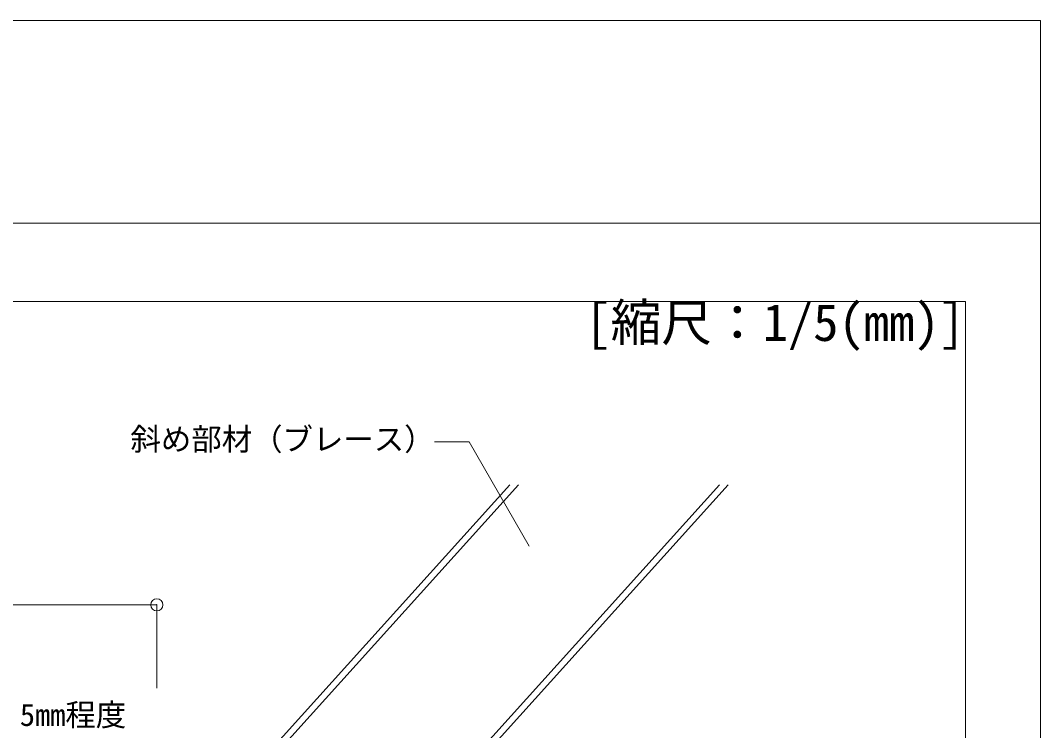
# Model space of a CAD drawing. Units: millimetres on the paper, with parts at other scales. Extents: x -195 to 195, y -140 to 138.
# Drawn here: x 144.7 to 195, y 102.5 to 137.5 of the extents above; entities that cross this region are included whole.
import ezdxf
from ezdxf.enums import TextEntityAlignment as Align

# ---------------------------------------------------------------- set-up
doc = ezdxf.new("R2010")
doc.units = ezdxf.units.MM
doc.header["$PDMODE"] = 32
doc.header["$PDSIZE"] = 0.6
for name, color, linetype, lineweight in [('3-4_ブレース・補強材', 4, 'Continuous', 9), ('3-5_寸法', 4, 'Continuous', 9), ('3-6_文字', 7, 'Continuous', 18), ('F-2_野縁受け', 3, 'Continuous', 18), ('F-3_野縁', 7, 'Continuous', 18)]:
    doc.layers.add(name, color=color, linetype=linetype, lineweight=lineweight)
doc.layers.add('F-6_文字', color=7, linetype='Continuous')
doc.styles.add('ＭＳ ゴシック', font='')
doc.styles.get('ＭＳ ゴシック').set_extended_font_data('MS Gothic')

msp = doc.modelspace()

# ---------------------------------------------------------------- linework, layer by layer
at = {"layer": '3-4_ブレース・補強材'}
for p, q in [((168.806, 114.583), (145.918, 89.221)), ((169.237, 114.583), (146.156, 89.006)), ((179.152, 114.583), (151.62, 84.075)), ((179.583, 114.583), (151.858, 83.86))]:
    msp.add_line(p, q, dxfattribs=at)
at = {"layer": '3-5_寸法'}
msp.add_line((133.063, 108.676), (145.504, 108.676), dxfattribs=at)
msp.add_lwpolyline([(145.504, 108.676), (151.395, 108.676), (151.395, 104.555)], dxfattribs=at)
at = {"layer": '3-5_寸法', "color": 7}
msp.add_point((151.395, 108.676), dxfattribs=at)
at = {"layer": '3-6_文字'}
for p, q in [((165.097, 116.712), (166.801, 116.712)), ((166.801, 116.712), (169.771, 111.567))]:
    msp.add_line(p, q, dxfattribs=at)
at = {"layer": 'F-2_野縁受け'}
msp.add_line((191.29, 123.637), (191.29, 67.282), dxfattribs=at)
msp.add_lwpolyline([(191.29, 123.637), (2.29, 123.637), (2.29, 67.282)], dxfattribs=at)
at = {"layer": 'F-3_野縁', "color": 3}
for p, q in [((-195, 137.5), (195, 137.5)), ((-195, 127.5), (195, 127.5))]:
    msp.add_line(p, q, dxfattribs=at)
msp.add_lwpolyline([(-195, 137.5), (195, 137.5), (195, -137.5)], dxfattribs=at)

# ---------------------------------------------------------------- texts
at = {"layer": '3-5_寸法', "style": 'ＭＳ ゴシック'}
msp.add_text('5mm程度', height=1.1, dxfattribs=at).set_placement((144.64, 102.365), align=Align.BOTTOM_LEFT)
at = {"layer": '3-6_文字', "style": 'ＭＳ ゴシック'}
msp.add_text('斜め部材（ブレース）', height=1.1, dxfattribs=at).set_placement((150.097, 115.962), align=Align.BOTTOM_LEFT)
at = {"layer": 'F-6_文字', "style": 'ＭＳ ゴシック'}
msp.add_text('[縮尺：1/5(mm)]', height=1.833, dxfattribs=at).set_placement((172.54, 121.137), align=Align.BOTTOM_LEFT)

doc.saveas('drawing.dxf')
